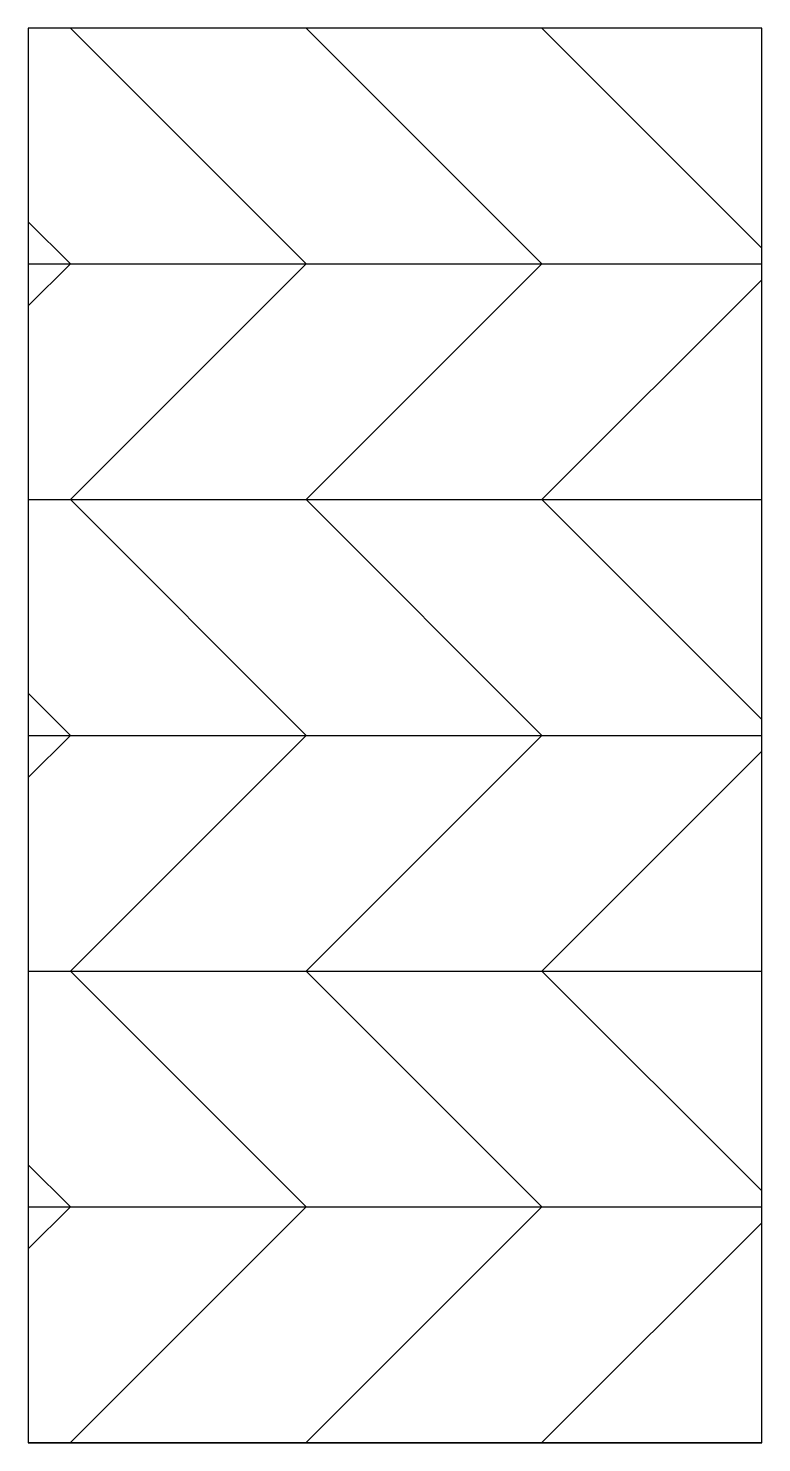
# Model space of a CAD drawing. Header units: millimetres. Extents: x 0 to 140, y 0 to 270.
import ezdxf

# ---------------------------------------------------------------- set-up
doc = ezdxf.new("R2010")
doc.units = ezdxf.units.MM
doc.header["$LTSCALE"] = 50

# ---------------------------------------------------------------- blocks, each defined once
blk = doc.blocks.new('*U2')
h = blk.add_hatch()
h.set_pattern_fill('WOOD_GLU-LAMBEAM', color=4, scale=45, style=0, pattern_type=2)
h.set_pattern_definition([(0, (98, 180), (0, 45), []), (315, (98, 180), (45, -1e-14), [63.64, -63.64]), (45, (98, 180), (45, -5e-15), [63.64, -63.64])])
h.paths.add_polyline_path([(0, 0), (140, 0), (140, 270), (0, 270)])
at = {"color": 3}
blk.add_lwpolyline([(0, 0), (140, 0), (140, 270), (0, 270)], close=True, dxfattribs=at)

msp = doc.modelspace()

# ---------------------------------------------------------------- block references
msp.add_blockref('*U2', (0, 0))

doc.saveas('drawing.dxf')
